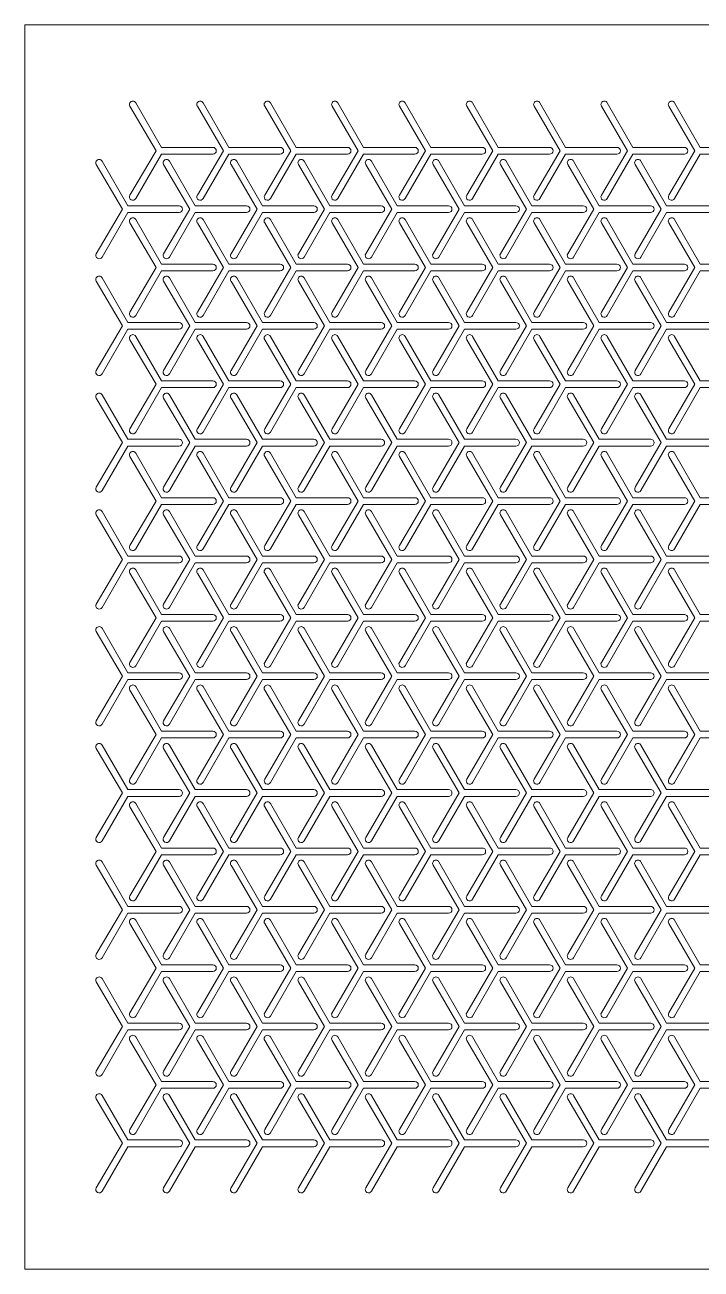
# Model space of a CAD drawing. Header units: metres. Extents: x 0 to 205, y 0 to 185.
# Drawn here: x 0 to 100.4, y 0 to 184.5 of the extents above; entities that cross this region are included whole.
import ezdxf

# ---------------------------------------------------------------- set-up
doc = ezdxf.new("R2010")
doc.units = ezdxf.units.M
doc.layers.add('TOP', color=1, linetype='Continuous', lineweight=0)

msp = doc.modelspace()

# ---------------------------------------------------------------- linework, layer by layer
at = {"layer": 'TOP'}
for p, q in [((0, 0), (0, 184.54)), ((0, 184.54), (205, 184.54)), ((15.61, 172.5), (19.5, 165.88)), ((20.29, 166.38), (16.47, 173)), ((25.61, 172.5), (29.5, 165.88)), ((30.29, 166.38), (26.47, 173)), ((35.61, 172.5), (39.5, 165.88)), ((40.29, 166.38), (36.47, 173)), ((45.61, 172.5), (49.5, 165.88)), ((50.29, 166.38), (46.47, 173)), ((55.61, 172.5), (59.5, 165.88)), ((60.29, 166.38), (56.47, 173)), ((65.61, 172.5), (69.5, 165.88)), ((70.29, 166.38), (66.47, 173)), ((75.61, 172.5), (79.5, 165.88)), ((80.29, 166.38), (76.47, 173)), ((85.61, 172.5), (89.5, 165.88)), ((90.29, 166.38), (86.47, 173)), ((95.61, 172.5), (99.5, 165.88)), ((100.29, 166.38), (96.47, 173)), ((27.92, 166.38), (20.29, 166.38)), ((37.92, 166.38), (30.29, 166.38)), ((47.92, 166.38), (40.29, 166.38)), ((57.92, 166.38), (50.29, 166.38)), ((67.92, 166.38), (60.29, 166.38)), ((77.92, 166.38), (70.29, 166.38)), ((87.92, 166.38), (80.29, 166.38)), ((97.92, 166.38), (90.29, 166.38)), ((107.92, 166.38), (100.29, 166.38)), ((15.29, 157.72), (11.47, 164.34)), ((19.5, 165.88), (15.61, 159.27)), ((16.47, 158.77), (20.29, 165.38)), ((20.29, 165.38), (27.92, 165.38)), ((25.29, 157.72), (21.47, 164.34)), ((29.5, 165.88), (25.61, 159.27)), ((26.47, 158.77), (30.29, 165.38)), ((30.29, 165.38), (37.92, 165.38)), ((35.29, 157.72), (31.47, 164.34)), ((39.5, 165.88), (35.61, 159.27)), ((36.47, 158.77), (40.29, 165.38)), ((40.29, 165.38), (47.92, 165.38)), ((45.29, 157.72), (41.47, 164.34)), ((49.5, 165.88), (45.61, 159.27)), ((46.47, 158.77), (50.29, 165.38)), ((50.29, 165.38), (57.92, 165.38)), ((55.29, 157.72), (51.47, 164.34)), ((59.5, 165.88), (55.61, 159.27)), ((56.47, 158.77), (60.29, 165.38)), ((60.29, 165.38), (67.92, 165.38)), ((65.29, 157.72), (61.47, 164.34)), ((69.5, 165.88), (65.61, 159.27)), ((66.47, 158.77), (70.29, 165.38)), ((70.29, 165.38), (77.92, 165.38)), ((75.29, 157.72), (71.47, 164.34)), ((79.5, 165.88), (75.61, 159.27)), ((76.47, 158.77), (80.29, 165.38)), ((80.29, 165.38), (87.92, 165.38)), ((85.29, 157.72), (81.47, 164.34)), ((89.5, 165.88), (85.61, 159.27)), ((86.47, 158.77), (90.29, 165.38)), ((90.29, 165.38), (97.92, 165.38)), ((95.29, 157.72), (91.47, 164.34)), ((99.5, 165.88), (95.61, 159.27)), ((96.47, 158.77), (100.29, 165.38)), ((100.29, 165.38), (107.92, 165.38)), ((10.61, 163.84), (14.5, 157.22)), ((20.61, 163.84), (24.5, 157.22)), ((30.61, 163.84), (34.5, 157.22)), ((40.61, 163.84), (44.5, 157.22)), ((50.61, 163.84), (54.5, 157.22)), ((60.61, 163.84), (64.5, 157.22)), ((70.61, 163.84), (74.5, 157.22)), ((80.61, 163.84), (84.5, 157.22)), ((90.61, 163.84), (94.5, 157.22)), ((14.5, 157.22), (10.61, 150.61)), ((22.92, 157.72), (15.29, 157.72)), ((24.5, 157.22), (20.61, 150.61)), ((32.92, 157.72), (25.29, 157.72)), ((34.5, 157.22), (30.61, 150.61)), ((42.92, 157.72), (35.29, 157.72)), ((44.5, 157.22), (40.61, 150.61)), ((52.92, 157.72), (45.29, 157.72)), ((54.5, 157.22), (50.61, 150.61)), ((62.92, 157.72), (55.29, 157.72)), ((64.5, 157.22), (60.61, 150.61)), ((72.92, 157.72), (65.29, 157.72)), ((74.5, 157.22), (70.61, 150.61)), ((82.92, 157.72), (75.29, 157.72)), ((84.5, 157.22), (80.61, 150.61)), ((92.92, 157.72), (85.29, 157.72)), ((94.5, 157.22), (90.61, 150.61)), ((102.92, 157.72), (95.29, 157.72)), ((11.47, 150.11), (15.29, 156.72)), ((15.29, 156.72), (22.92, 156.72)), ((15.61, 155.18), (19.5, 148.56)), ((20.29, 149.06), (16.47, 155.68)), ((21.47, 150.11), (25.29, 156.72)), ((25.29, 156.72), (32.92, 156.72)), ((25.61, 155.18), (29.5, 148.56)), ((30.29, 149.06), (26.47, 155.68)), ((31.47, 150.11), (35.29, 156.72)), ((35.29, 156.72), (42.92, 156.72)), ((35.61, 155.18), (39.5, 148.56)), ((40.29, 149.06), (36.47, 155.68)), ((41.47, 150.11), (45.29, 156.72)), ((45.29, 156.72), (52.92, 156.72)), ((45.61, 155.18), (49.5, 148.56)), ((50.29, 149.06), (46.47, 155.68)), ((51.47, 150.11), (55.29, 156.72)), ((55.29, 156.72), (62.92, 156.72)), ((55.61, 155.18), (59.5, 148.56)), ((60.29, 149.06), (56.47, 155.68)), ((61.47, 150.11), (65.29, 156.72)), ((65.29, 156.72), (72.92, 156.72)), ((65.61, 155.18), (69.5, 148.56)), ((70.29, 149.06), (66.47, 155.68)), ((71.47, 150.11), (75.29, 156.72)), ((75.29, 156.72), (82.92, 156.72)), ((75.61, 155.18), (79.5, 148.56)), ((80.29, 149.06), (76.47, 155.68)), ((81.47, 150.11), (85.29, 156.72)), ((85.29, 156.72), (92.92, 156.72)), ((85.61, 155.18), (89.5, 148.56)), ((90.29, 149.06), (86.47, 155.68)), ((91.47, 150.11), (95.29, 156.72)), ((95.29, 156.72), (102.92, 156.72)), ((95.61, 155.18), (99.5, 148.56)), ((100.29, 149.06), (96.47, 155.68)), ((19.5, 148.56), (15.61, 141.95)), ((16.47, 141.45), (20.29, 148.06)), ((27.92, 149.06), (20.29, 149.06)), ((20.29, 148.06), (27.92, 148.06)), ((29.5, 148.56), (25.61, 141.95)), ((26.47, 141.45), (30.29, 148.06)), ((37.92, 149.06), (30.29, 149.06)), ((30.29, 148.06), (37.92, 148.06)), ((39.5, 148.56), (35.61, 141.95)), ((36.47, 141.45), (40.29, 148.06)), ((47.92, 149.06), (40.29, 149.06)), ((40.29, 148.06), (47.92, 148.06)), ((49.5, 148.56), (45.61, 141.95)), ((46.47, 141.45), (50.29, 148.06)), ((57.92, 149.06), (50.29, 149.06)), ((50.29, 148.06), (57.92, 148.06)), ((59.5, 148.56), (55.61, 141.95)), ((56.47, 141.45), (60.29, 148.06)), ((67.92, 149.06), (60.29, 149.06)), ((60.29, 148.06), (67.92, 148.06)), ((69.5, 148.56), (65.61, 141.95)), ((66.47, 141.45), (70.29, 148.06)), ((77.92, 149.06), (70.29, 149.06)), ((70.29, 148.06), (77.92, 148.06)), ((79.5, 148.56), (75.61, 141.95)), ((76.47, 141.45), (80.29, 148.06)), ((87.92, 149.06), (80.29, 149.06)), ((80.29, 148.06), (87.92, 148.06)), ((89.5, 148.56), (85.61, 141.95)), ((86.47, 141.45), (90.29, 148.06)), ((97.92, 149.06), (90.29, 149.06)), ((90.29, 148.06), (97.92, 148.06)), ((99.5, 148.56), (95.61, 141.95)), ((96.47, 141.45), (100.29, 148.06)), ((107.92, 149.06), (100.29, 149.06)), ((100.29, 148.06), (107.92, 148.06)), ((10.61, 146.52), (14.5, 139.9)), ((15.29, 140.4), (11.47, 147.02)), ((20.61, 146.52), (24.5, 139.9)), ((25.29, 140.4), (21.47, 147.02)), ((30.61, 146.52), (34.5, 139.9)), ((35.29, 140.4), (31.47, 147.02)), ((40.61, 146.52), (44.5, 139.9)), ((45.29, 140.4), (41.47, 147.02)), ((50.61, 146.52), (54.5, 139.9)), ((55.29, 140.4), (51.47, 147.02)), ((60.61, 146.52), (64.5, 139.9)), ((65.29, 140.4), (61.47, 147.02)), ((70.61, 146.52), (74.5, 139.9)), ((75.29, 140.4), (71.47, 147.02)), ((80.61, 146.52), (84.5, 139.9)), ((85.29, 140.4), (81.47, 147.02)), ((90.61, 146.52), (94.5, 139.9)), ((95.29, 140.4), (91.47, 147.02)), ((22.92, 140.4), (15.29, 140.4)), ((32.92, 140.4), (25.29, 140.4)), ((42.92, 140.4), (35.29, 140.4)), ((52.92, 140.4), (45.29, 140.4)), ((62.92, 140.4), (55.29, 140.4)), ((72.92, 140.4), (65.29, 140.4)), ((82.92, 140.4), (75.29, 140.4)), ((92.92, 140.4), (85.29, 140.4)), ((102.92, 140.4), (95.29, 140.4)), ((14.5, 139.9), (10.61, 133.29)), ((11.47, 132.79), (15.29, 139.4)), ((15.29, 139.4), (22.92, 139.4)), ((24.5, 139.9), (20.61, 133.29)), ((21.47, 132.79), (25.29, 139.4)), ((25.29, 139.4), (32.92, 139.4)), ((34.5, 139.9), (30.61, 133.29)), ((31.47, 132.79), (35.29, 139.4)), ((35.29, 139.4), (42.92, 139.4)), ((44.5, 139.9), (40.61, 133.29)), ((41.47, 132.79), (45.29, 139.4)), ((45.29, 139.4), (52.92, 139.4)), ((54.5, 139.9), (50.61, 133.29)), ((51.47, 132.79), (55.29, 139.4)), ((55.29, 139.4), (62.92, 139.4)), ((64.5, 139.9), (60.61, 133.29)), ((61.47, 132.79), (65.29, 139.4)), ((65.29, 139.4), (72.92, 139.4)), ((74.5, 139.9), (70.61, 133.29)), ((71.47, 132.79), (75.29, 139.4)), ((75.29, 139.4), (82.92, 139.4)), ((84.5, 139.9), (80.61, 133.29)), ((81.47, 132.79), (85.29, 139.4)), ((85.29, 139.4), (92.92, 139.4)), ((94.5, 139.9), (90.61, 133.29)), ((91.47, 132.79), (95.29, 139.4)), ((95.29, 139.4), (102.92, 139.4)), ((15.61, 137.85), (19.5, 131.24)), ((20.29, 131.74), (16.47, 138.35)), ((25.61, 137.85), (29.5, 131.24)), ((30.29, 131.74), (26.47, 138.35)), ((35.61, 137.85), (39.5, 131.24)), ((40.29, 131.74), (36.47, 138.35)), ((45.61, 137.85), (49.5, 131.24)), ((50.29, 131.74), (46.47, 138.35)), ((55.61, 137.85), (59.5, 131.24)), ((60.29, 131.74), (56.47, 138.35)), ((65.61, 137.85), (69.5, 131.24)), ((70.29, 131.74), (66.47, 138.35)), ((75.61, 137.85), (79.5, 131.24)), ((80.29, 131.74), (76.47, 138.35)), ((85.61, 137.85), (89.5, 131.24)), ((90.29, 131.74), (86.47, 138.35)), ((95.61, 137.85), (99.5, 131.24)), ((100.29, 131.74), (96.47, 138.35)), ((19.5, 131.24), (15.61, 124.63)), ((27.92, 131.74), (20.29, 131.74)), ((29.5, 131.24), (25.61, 124.63)), ((37.92, 131.74), (30.29, 131.74)), ((39.5, 131.24), (35.61, 124.63)), ((47.92, 131.74), (40.29, 131.74)), ((49.5, 131.24), (45.61, 124.63)), ((57.92, 131.74), (50.29, 131.74)), ((59.5, 131.24), (55.61, 124.63)), ((67.92, 131.74), (60.29, 131.74)), ((69.5, 131.24), (65.61, 124.63)), ((77.92, 131.74), (70.29, 131.74)), ((79.5, 131.24), (75.61, 124.63)), ((87.92, 131.74), (80.29, 131.74)), ((89.5, 131.24), (85.61, 124.63)), ((97.92, 131.74), (90.29, 131.74)), ((99.5, 131.24), (95.61, 124.63)), ((107.92, 131.74), (100.29, 131.74)), ((10.61, 129.19), (14.5, 122.58)), ((15.29, 123.08), (11.47, 129.69)), ((16.47, 124.13), (20.29, 130.74)), ((20.29, 130.74), (27.92, 130.74)), ((20.61, 129.19), (24.5, 122.58)), ((25.29, 123.08), (21.47, 129.69)), ((26.47, 124.13), (30.29, 130.74)), ((30.29, 130.74), (37.92, 130.74)), ((30.61, 129.19), (34.5, 122.58)), ((35.29, 123.08), (31.47, 129.69)), ((36.47, 124.13), (40.29, 130.74)), ((40.29, 130.74), (47.92, 130.74)), ((40.61, 129.19), (44.5, 122.58)), ((45.29, 123.08), (41.47, 129.69)), ((46.47, 124.13), (50.29, 130.74)), ((50.29, 130.74), (57.92, 130.74)), ((50.61, 129.19), (54.5, 122.58)), ((55.29, 123.08), (51.47, 129.69)), ((56.47, 124.13), (60.29, 130.74)), ((60.29, 130.74), (67.92, 130.74)), ((60.61, 129.19), (64.5, 122.58)), ((65.29, 123.08), (61.47, 129.69)), ((66.47, 124.13), (70.29, 130.74)), ((70.29, 130.74), (77.92, 130.74)), ((70.61, 129.19), (74.5, 122.58)), ((75.29, 123.08), (71.47, 129.69)), ((76.47, 124.13), (80.29, 130.74)), ((80.29, 130.74), (87.92, 130.74)), ((80.61, 129.19), (84.5, 122.58)), ((85.29, 123.08), (81.47, 129.69)), ((86.47, 124.13), (90.29, 130.74)), ((90.29, 130.74), (97.92, 130.74)), ((90.61, 129.19), (94.5, 122.58)), ((95.29, 123.08), (91.47, 129.69)), ((96.47, 124.13), (100.29, 130.74)), ((100.29, 130.74), (107.92, 130.74)), ((14.5, 122.58), (10.61, 115.97)), ((11.47, 115.47), (15.29, 122.08)), ((22.92, 123.08), (15.29, 123.08)), ((15.29, 122.08), (22.92, 122.08)), ((24.5, 122.58), (20.61, 115.97)), ((21.47, 115.47), (25.29, 122.08)), ((32.92, 123.08), (25.29, 123.08)), ((25.29, 122.08), (32.92, 122.08)), ((34.5, 122.58), (30.61, 115.97)), ((31.47, 115.47), (35.29, 122.08)), ((42.92, 123.08), (35.29, 123.08)), ((35.29, 122.08), (42.92, 122.08)), ((44.5, 122.58), (40.61, 115.97)), ((41.47, 115.47), (45.29, 122.08)), ((52.92, 123.08), (45.29, 123.08)), ((45.29, 122.08), (52.92, 122.08)), ((54.5, 122.58), (50.61, 115.97)), ((51.47, 115.47), (55.29, 122.08)), ((62.92, 123.08), (55.29, 123.08)), ((55.29, 122.08), (62.92, 122.08)), ((64.5, 122.58), (60.61, 115.97)), ((61.47, 115.47), (65.29, 122.08)), ((72.92, 123.08), (65.29, 123.08)), ((65.29, 122.08), (72.92, 122.08)), ((74.5, 122.58), (70.61, 115.97)), ((71.47, 115.47), (75.29, 122.08)), ((82.92, 123.08), (75.29, 123.08)), ((75.29, 122.08), (82.92, 122.08)), ((84.5, 122.58), (80.61, 115.97)), ((81.47, 115.47), (85.29, 122.08)), ((92.92, 123.08), (85.29, 123.08)), ((85.29, 122.08), (92.92, 122.08)), ((94.5, 122.58), (90.61, 115.97)), ((91.47, 115.47), (95.29, 122.08)), ((102.92, 123.08), (95.29, 123.08)), ((95.29, 122.08), (102.92, 122.08)), ((15.61, 120.53), (19.5, 113.92)), ((20.29, 114.42), (16.47, 121.03)), ((25.61, 120.53), (29.5, 113.92)), ((30.29, 114.42), (26.47, 121.03)), ((35.61, 120.53), (39.5, 113.92)), ((40.29, 114.42), (36.47, 121.03)), ((45.61, 120.53), (49.5, 113.92)), ((50.29, 114.42), (46.47, 121.03)), ((55.61, 120.53), (59.5, 113.92)), ((60.29, 114.42), (56.47, 121.03)), ((65.61, 120.53), (69.5, 113.92)), ((70.29, 114.42), (66.47, 121.03)), ((75.61, 120.53), (79.5, 113.92)), ((80.29, 114.42), (76.47, 121.03)), ((85.61, 120.53), (89.5, 113.92)), ((90.29, 114.42), (86.47, 121.03)), ((95.61, 120.53), (99.5, 113.92)), ((100.29, 114.42), (96.47, 121.03)), ((27.92, 114.42), (20.29, 114.42)), ((37.92, 114.42), (30.29, 114.42)), ((47.92, 114.42), (40.29, 114.42)), ((57.92, 114.42), (50.29, 114.42)), ((67.92, 114.42), (60.29, 114.42)), ((77.92, 114.42), (70.29, 114.42)), ((87.92, 114.42), (80.29, 114.42)), ((97.92, 114.42), (90.29, 114.42)), ((107.92, 114.42), (100.29, 114.42)), ((19.5, 113.92), (15.61, 107.31)), ((16.47, 106.81), (20.29, 113.42)), ((20.29, 113.42), (27.92, 113.42)), ((29.5, 113.92), (25.61, 107.31)), ((26.47, 106.81), (30.29, 113.42)), ((30.29, 113.42), (37.92, 113.42)), ((39.5, 113.92), (35.61, 107.31)), ((36.47, 106.81), (40.29, 113.42)), ((40.29, 113.42), (47.92, 113.42)), ((49.5, 113.92), (45.61, 107.31)), ((46.47, 106.81), (50.29, 113.42)), ((50.29, 113.42), (57.92, 113.42)), ((59.5, 113.92), (55.61, 107.31)), ((56.47, 106.81), (60.29, 113.42)), ((60.29, 113.42), (67.92, 113.42)), ((69.5, 113.92), (65.61, 107.31)), ((66.47, 106.81), (70.29, 113.42)), ((70.29, 113.42), (77.92, 113.42)), ((79.5, 113.92), (75.61, 107.31)), ((76.47, 106.81), (80.29, 113.42)), ((80.29, 113.42), (87.92, 113.42)), ((89.5, 113.92), (85.61, 107.31)), ((86.47, 106.81), (90.29, 113.42)), ((90.29, 113.42), (97.92, 113.42)), ((99.5, 113.92), (95.61, 107.31)), ((96.47, 106.81), (100.29, 113.42)), ((100.29, 113.42), (107.92, 113.42)), ((10.61, 111.87), (14.5, 105.26)), ((15.29, 105.76), (11.47, 112.37)), ((20.61, 111.87), (24.5, 105.26)), ((25.29, 105.76), (21.47, 112.37)), ((30.61, 111.87), (34.5, 105.26)), ((35.29, 105.76), (31.47, 112.37)), ((40.61, 111.87), (44.5, 105.26)), ((45.29, 105.76), (41.47, 112.37)), ((50.61, 111.87), (54.5, 105.26)), ((55.29, 105.76), (51.47, 112.37)), ((60.61, 111.87), (64.5, 105.26)), ((65.29, 105.76), (61.47, 112.37)), ((70.61, 111.87), (74.5, 105.26)), ((75.29, 105.76), (71.47, 112.37)), ((80.61, 111.87), (84.5, 105.26)), ((85.29, 105.76), (81.47, 112.37)), ((90.61, 111.87), (94.5, 105.26)), ((95.29, 105.76), (91.47, 112.37)), ((14.5, 105.26), (10.61, 98.65)), ((22.92, 105.76), (15.29, 105.76)), ((24.5, 105.26), (20.61, 98.65)), ((32.92, 105.76), (25.29, 105.76)), ((34.5, 105.26), (30.61, 98.65)), ((42.92, 105.76), (35.29, 105.76)), ((44.5, 105.26), (40.61, 98.65)), ((52.92, 105.76), (45.29, 105.76)), ((54.5, 105.26), (50.61, 98.65)), ((62.92, 105.76), (55.29, 105.76)), ((64.5, 105.26), (60.61, 98.65)), ((72.92, 105.76), (65.29, 105.76)), ((74.5, 105.26), (70.61, 98.65)), ((82.92, 105.76), (75.29, 105.76)), ((84.5, 105.26), (80.61, 98.65)), ((92.92, 105.76), (85.29, 105.76)), ((94.5, 105.26), (90.61, 98.65)), ((102.92, 105.76), (95.29, 105.76)), ((11.47, 98.15), (15.29, 104.76)), ((15.29, 104.76), (22.92, 104.76)), ((20.29, 97.1), (16.47, 103.71)), ((21.47, 98.15), (25.29, 104.76)), ((25.29, 104.76), (32.92, 104.76)), ((30.29, 97.1), (26.47, 103.71)), ((31.47, 98.15), (35.29, 104.76)), ((35.29, 104.76), (42.92, 104.76)), ((40.29, 97.1), (36.47, 103.71)), ((41.47, 98.15), (45.29, 104.76)), ((45.29, 104.76), (52.92, 104.76)), ((50.29, 97.1), (46.47, 103.71)), ((51.47, 98.15), (55.29, 104.76)), ((55.29, 104.76), (62.92, 104.76)), ((60.29, 97.1), (56.47, 103.71)), ((61.47, 98.15), (65.29, 104.76)), ((65.29, 104.76), (72.92, 104.76)), ((70.29, 97.1), (66.47, 103.71)), ((71.47, 98.15), (75.29, 104.76)), ((75.29, 104.76), (82.92, 104.76)), ((80.29, 97.1), (76.47, 103.71)), ((81.47, 98.15), (85.29, 104.76)), ((85.29, 104.76), (92.92, 104.76)), ((90.29, 97.1), (86.47, 103.71)), ((91.47, 98.15), (95.29, 104.76)), ((95.29, 104.76), (102.92, 104.76)), ((100.29, 97.1), (96.47, 103.71)), ((15.61, 103.21), (19.5, 96.6)), ((25.61, 103.21), (29.5, 96.6)), ((35.61, 103.21), (39.5, 96.6)), ((45.61, 103.21), (49.5, 96.6)), ((55.61, 103.21), (59.5, 96.6)), ((65.61, 103.21), (69.5, 96.6)), ((75.61, 103.21), (79.5, 96.6)), ((85.61, 103.21), (89.5, 96.6)), ((95.61, 103.21), (99.5, 96.6)), ((19.5, 96.6), (15.61, 89.99)), ((16.47, 89.49), (20.29, 96.1)), ((27.92, 97.1), (20.29, 97.1)), ((20.29, 96.1), (27.92, 96.1)), ((29.5, 96.6), (25.61, 89.99)), ((26.47, 89.49), (30.29, 96.1)), ((37.92, 97.1), (30.29, 97.1)), ((30.29, 96.1), (37.92, 96.1)), ((39.5, 96.6), (35.61, 89.99)), ((36.47, 89.49), (40.29, 96.1)), ((47.92, 97.1), (40.29, 97.1)), ((40.29, 96.1), (47.92, 96.1)), ((49.5, 96.6), (45.61, 89.99)), ((46.47, 89.49), (50.29, 96.1)), ((57.92, 97.1), (50.29, 97.1)), ((50.29, 96.1), (57.92, 96.1)), ((59.5, 96.6), (55.61, 89.99)), ((56.47, 89.49), (60.29, 96.1)), ((67.92, 97.1), (60.29, 97.1)), ((60.29, 96.1), (67.92, 96.1)), ((69.5, 96.6), (65.61, 89.99)), ((66.47, 89.49), (70.29, 96.1)), ((77.92, 97.1), (70.29, 97.1)), ((70.29, 96.1), (77.92, 96.1)), ((79.5, 96.6), (75.61, 89.99)), ((76.47, 89.49), (80.29, 96.1)), ((87.92, 97.1), (80.29, 97.1)), ((80.29, 96.1), (87.92, 96.1)), ((89.5, 96.6), (85.61, 89.99)), ((86.47, 89.49), (90.29, 96.1)), ((97.92, 97.1), (90.29, 97.1)), ((90.29, 96.1), (97.92, 96.1)), ((99.5, 96.6), (95.61, 89.99)), ((96.47, 89.49), (100.29, 96.1)), ((107.92, 97.1), (100.29, 97.1)), ((100.29, 96.1), (107.92, 96.1)), ((10.61, 94.55), (14.5, 87.94)), ((15.29, 88.44), (11.47, 95.05)), ((20.61, 94.55), (24.5, 87.94)), ((25.29, 88.44), (21.47, 95.05)), ((30.61, 94.55), (34.5, 87.94)), ((35.29, 88.44), (31.47, 95.05)), ((40.61, 94.55), (44.5, 87.94)), ((45.29, 88.44), (41.47, 95.05)), ((50.61, 94.55), (54.5, 87.94)), ((55.29, 88.44), (51.47, 95.05)), ((60.61, 94.55), (64.5, 87.94)), ((65.29, 88.44), (61.47, 95.05)), ((70.61, 94.55), (74.5, 87.94)), ((75.29, 88.44), (71.47, 95.05)), ((80.61, 94.55), (84.5, 87.94)), ((85.29, 88.44), (81.47, 95.05)), ((90.61, 94.55), (94.5, 87.94)), ((95.29, 88.44), (91.47, 95.05)), ((14.5, 87.94), (10.61, 81.33)), ((11.47, 80.83), (15.29, 87.44)), ((22.92, 88.44), (15.29, 88.44)), ((15.29, 87.44), (22.92, 87.44)), ((24.5, 87.94), (20.61, 81.33)), ((21.47, 80.83), (25.29, 87.44)), ((32.92, 88.44), (25.29, 88.44)), ((25.29, 87.44), (32.92, 87.44)), ((34.5, 87.94), (30.61, 81.33)), ((31.47, 80.83), (35.29, 87.44)), ((42.92, 88.44), (35.29, 88.44)), ((35.29, 87.44), (42.92, 87.44)), ((44.5, 87.94), (40.61, 81.33)), ((41.47, 80.83), (45.29, 87.44)), ((52.92, 88.44), (45.29, 88.44)), ((45.29, 87.44), (52.92, 87.44)), ((54.5, 87.94), (50.61, 81.33)), ((51.47, 80.83), (55.29, 87.44)), ((62.92, 88.44), (55.29, 88.44)), ((55.29, 87.44), (62.92, 87.44)), ((64.5, 87.94), (60.61, 81.33)), ((61.47, 80.83), (65.29, 87.44)), ((72.92, 88.44), (65.29, 88.44)), ((65.29, 87.44), (72.92, 87.44)), ((74.5, 87.94), (70.61, 81.33)), ((71.47, 80.83), (75.29, 87.44)), ((82.92, 88.44), (75.29, 88.44)), ((75.29, 87.44), (82.92, 87.44)), ((84.5, 87.94), (80.61, 81.33)), ((81.47, 80.83), (85.29, 87.44)), ((92.92, 88.44), (85.29, 88.44)), ((85.29, 87.44), (92.92, 87.44)), ((94.5, 87.94), (90.61, 81.33)), ((91.47, 80.83), (95.29, 87.44)), ((102.92, 88.44), (95.29, 88.44)), ((95.29, 87.44), (102.92, 87.44)), ((15.61, 85.89), (19.5, 79.28)), ((20.29, 79.78), (16.47, 86.39)), ((25.61, 85.89), (29.5, 79.28)), ((30.29, 79.78), (26.47, 86.39)), ((35.61, 85.89), (39.5, 79.28)), ((40.29, 79.78), (36.47, 86.39)), ((45.61, 85.89), (49.5, 79.28)), ((50.29, 79.78), (46.47, 86.39)), ((55.61, 85.89), (59.5, 79.28)), ((60.29, 79.78), (56.47, 86.39)), ((65.61, 85.89), (69.5, 79.28)), ((70.29, 79.78), (66.47, 86.39)), ((75.61, 85.89), (79.5, 79.28)), ((80.29, 79.78), (76.47, 86.39)), ((85.61, 85.89), (89.5, 79.28)), ((90.29, 79.78), (86.47, 86.39)), ((95.61, 85.89), (99.5, 79.28)), ((100.29, 79.78), (96.47, 86.39)), ((27.92, 79.78), (20.29, 79.78)), ((37.92, 79.78), (30.29, 79.78)), ((47.92, 79.78), (40.29, 79.78)), ((57.92, 79.78), (50.29, 79.78)), ((67.92, 79.78), (60.29, 79.78)), ((77.92, 79.78), (70.29, 79.78)), ((87.92, 79.78), (80.29, 79.78)), ((97.92, 79.78), (90.29, 79.78)), ((107.92, 79.78), (100.29, 79.78)), ((15.29, 71.12), (11.47, 77.73)), ((19.5, 79.28), (15.61, 72.67)), ((16.47, 72.17), (20.29, 78.78)), ((20.29, 78.78), (27.92, 78.78)), ((25.29, 71.12), (21.47, 77.73)), ((29.5, 79.28), (25.61, 72.67)), ((26.47, 72.17), (30.29, 78.78)), ((30.29, 78.78), (37.92, 78.78)), ((35.29, 71.12), (31.47, 77.73)), ((39.5, 79.28), (35.61, 72.67)), ((36.47, 72.17), (40.29, 78.78)), ((40.29, 78.78), (47.92, 78.78)), ((45.29, 71.12), (41.47, 77.73)), ((49.5, 79.28), (45.61, 72.67)), ((46.47, 72.17), (50.29, 78.78)), ((50.29, 78.78), (57.92, 78.78)), ((55.29, 71.12), (51.47, 77.73)), ((59.5, 79.28), (55.61, 72.67)), ((56.47, 72.17), (60.29, 78.78)), ((60.29, 78.78), (67.92, 78.78)), ((65.29, 71.12), (61.47, 77.73)), ((69.5, 79.28), (65.61, 72.67)), ((66.47, 72.17), (70.29, 78.78)), ((70.29, 78.78), (77.92, 78.78)), ((75.29, 71.12), (71.47, 77.73)), ((79.5, 79.28), (75.61, 72.67)), ((76.47, 72.17), (80.29, 78.78)), ((80.29, 78.78), (87.92, 78.78)), ((85.29, 71.12), (81.47, 77.73)), ((89.5, 79.28), (85.61, 72.67)), ((86.47, 72.17), (90.29, 78.78)), ((90.29, 78.78), (97.92, 78.78)), ((95.29, 71.12), (91.47, 77.73)), ((99.5, 79.28), (95.61, 72.67)), ((96.47, 72.17), (100.29, 78.78)), ((100.29, 78.78), (107.92, 78.78)), ((10.61, 77.23), (14.5, 70.62)), ((20.61, 77.23), (24.5, 70.62)), ((30.61, 77.23), (34.5, 70.62)), ((40.61, 77.23), (44.5, 70.62)), ((50.61, 77.23), (54.5, 70.62)), ((60.61, 77.23), (64.5, 70.62)), ((70.61, 77.23), (74.5, 70.62)), ((80.61, 77.23), (84.5, 70.62)), ((90.61, 77.23), (94.5, 70.62)), ((14.5, 70.62), (10.61, 64.01)), ((22.92, 71.12), (15.29, 71.12)), ((24.5, 70.62), (20.61, 64.01)), ((32.92, 71.12), (25.29, 71.12)), ((34.5, 70.62), (30.61, 64.01)), ((42.92, 71.12), (35.29, 71.12)), ((44.5, 70.62), (40.61, 64.01)), ((52.92, 71.12), (45.29, 71.12)), ((54.5, 70.62), (50.61, 64.01)), ((62.92, 71.12), (55.29, 71.12)), ((64.5, 70.62), (60.61, 64.01)), ((72.92, 71.12), (65.29, 71.12)), ((74.5, 70.62), (70.61, 64.01)), ((82.92, 71.12), (75.29, 71.12)), ((84.5, 70.62), (80.61, 64.01)), ((92.92, 71.12), (85.29, 71.12)), ((94.5, 70.62), (90.61, 64.01)), ((102.92, 71.12), (95.29, 71.12)), ((11.47, 63.51), (15.29, 70.12)), ((15.29, 70.12), (22.92, 70.12)), ((15.61, 68.57), (19.5, 61.96)), ((20.29, 62.46), (16.47, 69.07)), ((21.47, 63.51), (25.29, 70.12)), ((25.29, 70.12), (32.92, 70.12)), ((25.61, 68.57), (29.5, 61.96)), ((30.29, 62.46), (26.47, 69.07)), ((31.47, 63.51), (35.29, 70.12)), ((35.29, 70.12), (42.92, 70.12)), ((35.61, 68.57), (39.5, 61.96)), ((40.29, 62.46), (36.47, 69.07)), ((41.47, 63.51), (45.29, 70.12)), ((45.29, 70.12), (52.92, 70.12)), ((45.61, 68.57), (49.5, 61.96)), ((50.29, 62.46), (46.47, 69.07)), ((51.47, 63.51), (55.29, 70.12)), ((55.29, 70.12), (62.92, 70.12)), ((55.61, 68.57), (59.5, 61.96)), ((60.29, 62.46), (56.47, 69.07)), ((61.47, 63.51), (65.29, 70.12)), ((65.29, 70.12), (72.92, 70.12)), ((65.61, 68.57), (69.5, 61.96)), ((70.29, 62.46), (66.47, 69.07)), ((71.47, 63.51), (75.29, 70.12)), ((75.29, 70.12), (82.92, 70.12)), ((75.61, 68.57), (79.5, 61.96)), ((80.29, 62.46), (76.47, 69.07)), ((81.47, 63.51), (85.29, 70.12)), ((85.29, 70.12), (92.92, 70.12)), ((85.61, 68.57), (89.5, 61.96)), ((90.29, 62.46), (86.47, 69.07)), ((91.47, 63.51), (95.29, 70.12)), ((95.29, 70.12), (102.92, 70.12)), ((95.61, 68.57), (99.5, 61.96)), ((100.29, 62.46), (96.47, 69.07)), ((19.5, 61.96), (15.61, 55.35)), ((16.47, 54.85), (20.29, 61.46)), ((27.92, 62.46), (20.29, 62.46)), ((20.29, 61.46), (27.92, 61.46)), ((29.5, 61.96), (25.61, 55.35)), ((26.47, 54.85), (30.29, 61.46)), ((37.92, 62.46), (30.29, 62.46)), ((30.29, 61.46), (37.92, 61.46)), ((39.5, 61.96), (35.61, 55.35)), ((36.47, 54.85), (40.29, 61.46)), ((47.92, 62.46), (40.29, 62.46)), ((40.29, 61.46), (47.92, 61.46)), ((49.5, 61.96), (45.61, 55.35)), ((46.47, 54.85), (50.29, 61.46)), ((57.92, 62.46), (50.29, 62.46)), ((50.29, 61.46), (57.92, 61.46)), ((59.5, 61.96), (55.61, 55.35)), ((56.47, 54.85), (60.29, 61.46)), ((67.92, 62.46), (60.29, 62.46)), ((60.29, 61.46), (67.92, 61.46)), ((69.5, 61.96), (65.61, 55.35)), ((66.47, 54.85), (70.29, 61.46)), ((77.92, 62.46), (70.29, 62.46)), ((70.29, 61.46), (77.92, 61.46)), ((79.5, 61.96), (75.61, 55.35)), ((76.47, 54.85), (80.29, 61.46)), ((87.92, 62.46), (80.29, 62.46)), ((80.29, 61.46), (87.92, 61.46)), ((89.5, 61.96), (85.61, 55.35)), ((86.47, 54.85), (90.29, 61.46)), ((97.92, 62.46), (90.29, 62.46)), ((90.29, 61.46), (97.92, 61.46)), ((99.5, 61.96), (95.61, 55.35)), ((96.47, 54.85), (100.29, 61.46)), ((107.92, 62.46), (100.29, 62.46)), ((100.29, 61.46), (107.92, 61.46)), ((10.61, 59.91), (14.5, 53.3)), ((15.29, 53.8), (11.47, 60.41)), ((20.61, 59.91), (24.5, 53.3)), ((25.29, 53.8), (21.47, 60.41)), ((30.61, 59.91), (34.5, 53.3)), ((35.29, 53.8), (31.47, 60.41)), ((40.61, 59.91), (44.5, 53.3)), ((45.29, 53.8), (41.47, 60.41)), ((50.61, 59.91), (54.5, 53.3)), ((55.29, 53.8), (51.47, 60.41)), ((60.61, 59.91), (64.5, 53.3)), ((65.29, 53.8), (61.47, 60.41)), ((70.61, 59.91), (74.5, 53.3)), ((75.29, 53.8), (71.47, 60.41)), ((80.61, 59.91), (84.5, 53.3)), ((85.29, 53.8), (81.47, 60.41)), ((90.61, 59.91), (94.5, 53.3)), ((95.29, 53.8), (91.47, 60.41)), ((22.92, 53.8), (15.29, 53.8)), ((32.92, 53.8), (25.29, 53.8)), ((42.92, 53.8), (35.29, 53.8)), ((52.92, 53.8), (45.29, 53.8)), ((62.92, 53.8), (55.29, 53.8)), ((72.92, 53.8), (65.29, 53.8)), ((82.92, 53.8), (75.29, 53.8)), ((92.92, 53.8), (85.29, 53.8)), ((102.92, 53.8), (95.29, 53.8)), ((14.5, 53.3), (10.61, 46.69)), ((11.47, 46.19), (15.29, 52.8)), ((15.29, 52.8), (22.92, 52.8)), ((20.29, 45.14), (16.47, 51.75)), ((24.5, 53.3), (20.61, 46.69)), ((21.47, 46.19), (25.29, 52.8)), ((25.29, 52.8), (32.92, 52.8)), ((30.29, 45.14), (26.47, 51.75)), ((34.5, 53.3), (30.61, 46.69)), ((31.47, 46.19), (35.29, 52.8)), ((35.29, 52.8), (42.92, 52.8)), ((40.29, 45.14), (36.47, 51.75)), ((44.5, 53.3), (40.61, 46.69)), ((41.47, 46.19), (45.29, 52.8)), ((45.29, 52.8), (52.92, 52.8)), ((50.29, 45.14), (46.47, 51.75)), ((54.5, 53.3), (50.61, 46.69)), ((51.47, 46.19), (55.29, 52.8)), ((55.29, 52.8), (62.92, 52.8)), ((60.29, 45.14), (56.47, 51.75)), ((64.5, 53.3), (60.61, 46.69)), ((61.47, 46.19), (65.29, 52.8)), ((65.29, 52.8), (72.92, 52.8)), ((70.29, 45.14), (66.47, 51.75)), ((74.5, 53.3), (70.61, 46.69)), ((71.47, 46.19), (75.29, 52.8)), ((75.29, 52.8), (82.92, 52.8)), ((80.29, 45.14), (76.47, 51.75)), ((84.5, 53.3), (80.61, 46.69)), ((81.47, 46.19), (85.29, 52.8)), ((85.29, 52.8), (92.92, 52.8)), ((90.29, 45.14), (86.47, 51.75)), ((94.5, 53.3), (90.61, 46.69)), ((91.47, 46.19), (95.29, 52.8)), ((95.29, 52.8), (102.92, 52.8)), ((100.29, 45.14), (96.47, 51.75)), ((15.61, 51.25), (19.5, 44.64)), ((25.61, 51.25), (29.5, 44.64)), ((35.61, 51.25), (39.5, 44.64)), ((45.61, 51.25), (49.5, 44.64)), ((55.61, 51.25), (59.5, 44.64)), ((65.61, 51.25), (69.5, 44.64)), ((75.61, 51.25), (79.5, 44.64)), ((85.61, 51.25), (89.5, 44.64)), ((95.61, 51.25), (99.5, 44.64)), ((19.5, 44.64), (15.61, 38.03)), ((27.92, 45.14), (20.29, 45.14)), ((29.5, 44.64), (25.61, 38.03)), ((37.92, 45.14), (30.29, 45.14)), ((39.5, 44.64), (35.61, 38.03)), ((47.92, 45.14), (40.29, 45.14)), ((49.5, 44.64), (45.61, 38.03)), ((57.92, 45.14), (50.29, 45.14)), ((59.5, 44.64), (55.61, 38.03)), ((67.92, 45.14), (60.29, 45.14)), ((69.5, 44.64), (65.61, 38.03)), ((77.92, 45.14), (70.29, 45.14)), ((79.5, 44.64), (75.61, 38.03)), ((87.92, 45.14), (80.29, 45.14)), ((89.5, 44.64), (85.61, 38.03)), ((97.92, 45.14), (90.29, 45.14)), ((99.5, 44.64), (95.61, 38.03)), ((107.92, 45.14), (100.29, 45.14)), ((10.61, 42.59), (14.5, 35.98)), ((15.29, 36.48), (11.47, 43.09)), ((16.47, 37.53), (20.29, 44.14)), ((20.29, 44.14), (27.92, 44.14)), ((20.61, 42.59), (24.5, 35.98)), ((25.29, 36.48), (21.47, 43.09)), ((26.47, 37.53), (30.29, 44.14)), ((30.29, 44.14), (37.92, 44.14)), ((30.61, 42.59), (34.5, 35.98)), ((35.29, 36.48), (31.47, 43.09)), ((36.47, 37.53), (40.29, 44.14)), ((40.29, 44.14), (47.92, 44.14)), ((40.61, 42.59), (44.5, 35.98)), ((45.29, 36.48), (41.47, 43.09)), ((46.47, 37.53), (50.29, 44.14)), ((50.29, 44.14), (57.92, 44.14)), ((50.61, 42.59), (54.5, 35.98)), ((55.29, 36.48), (51.47, 43.09)), ((56.47, 37.53), (60.29, 44.14)), ((60.29, 44.14), (67.92, 44.14)), ((60.61, 42.59), (64.5, 35.98)), ((65.29, 36.48), (61.47, 43.09)), ((66.47, 37.53), (70.29, 44.14)), ((70.29, 44.14), (77.92, 44.14)), ((70.61, 42.59), (74.5, 35.98)), ((75.29, 36.48), (71.47, 43.09)), ((76.47, 37.53), (80.29, 44.14)), ((80.29, 44.14), (87.92, 44.14)), ((80.61, 42.59), (84.5, 35.98)), ((85.29, 36.48), (81.47, 43.09)), ((86.47, 37.53), (90.29, 44.14)), ((90.29, 44.14), (97.92, 44.14)), ((90.61, 42.59), (94.5, 35.98)), ((95.29, 36.48), (91.47, 43.09)), ((96.47, 37.53), (100.29, 44.14)), ((100.29, 44.14), (107.92, 44.14)), ((14.5, 35.98), (10.61, 29.37)), ((11.47, 28.87), (15.29, 35.48)), ((22.92, 36.48), (15.29, 36.48)), ((15.29, 35.48), (22.92, 35.48)), ((24.5, 35.98), (20.61, 29.37)), ((21.47, 28.87), (25.29, 35.48)), ((32.92, 36.48), (25.29, 36.48)), ((25.29, 35.48), (32.92, 35.48)), ((34.5, 35.98), (30.61, 29.37)), ((31.47, 28.87), (35.29, 35.48)), ((42.92, 36.48), (35.29, 36.48)), ((35.29, 35.48), (42.92, 35.48)), ((44.5, 35.98), (40.61, 29.37)), ((41.47, 28.87), (45.29, 35.48)), ((52.92, 36.48), (45.29, 36.48)), ((45.29, 35.48), (52.92, 35.48)), ((54.5, 35.98), (50.61, 29.37)), ((51.47, 28.87), (55.29, 35.48)), ((62.92, 36.48), (55.29, 36.48)), ((55.29, 35.48), (62.92, 35.48)), ((64.5, 35.98), (60.61, 29.37)), ((61.47, 28.87), (65.29, 35.48)), ((72.92, 36.48), (65.29, 36.48)), ((65.29, 35.48), (72.92, 35.48)), ((74.5, 35.98), (70.61, 29.37)), ((71.47, 28.87), (75.29, 35.48)), ((82.92, 36.48), (75.29, 36.48)), ((75.29, 35.48), (82.92, 35.48)), ((84.5, 35.98), (80.61, 29.37)), ((81.47, 28.87), (85.29, 35.48)), ((92.92, 36.48), (85.29, 36.48)), ((85.29, 35.48), (92.92, 35.48)), ((94.5, 35.98), (90.61, 29.37)), ((91.47, 28.87), (95.29, 35.48)), ((102.92, 36.48), (95.29, 36.48)), ((95.29, 35.48), (102.92, 35.48)), ((15.61, 33.93), (19.5, 27.32)), ((20.29, 27.82), (16.47, 34.43)), ((25.61, 33.93), (29.5, 27.32)), ((30.29, 27.82), (26.47, 34.43)), ((35.61, 33.93), (39.5, 27.32)), ((40.29, 27.82), (36.47, 34.43)), ((45.61, 33.93), (49.5, 27.32)), ((50.29, 27.82), (46.47, 34.43)), ((55.61, 33.93), (59.5, 27.32)), ((60.29, 27.82), (56.47, 34.43)), ((65.61, 33.93), (69.5, 27.32)), ((70.29, 27.82), (66.47, 34.43)), ((75.61, 33.93), (79.5, 27.32)), ((80.29, 27.82), (76.47, 34.43)), ((85.61, 33.93), (89.5, 27.32)), ((90.29, 27.82), (86.47, 34.43)), ((95.61, 33.93), (99.5, 27.32)), ((100.29, 27.82), (96.47, 34.43)), ((27.92, 27.82), (20.29, 27.82)), ((37.92, 27.82), (30.29, 27.82)), ((47.92, 27.82), (40.29, 27.82)), ((57.92, 27.82), (50.29, 27.82)), ((67.92, 27.82), (60.29, 27.82)), ((77.92, 27.82), (70.29, 27.82)), ((87.92, 27.82), (80.29, 27.82)), ((97.92, 27.82), (90.29, 27.82)), ((107.92, 27.82), (100.29, 27.82)), ((19.5, 27.32), (15.61, 20.71)), ((16.47, 20.21), (20.29, 26.82)), ((20.29, 26.82), (27.92, 26.82)), ((29.5, 27.32), (25.61, 20.71)), ((26.47, 20.21), (30.29, 26.82)), ((30.29, 26.82), (37.92, 26.82)), ((39.5, 27.32), (35.61, 20.71)), ((36.47, 20.21), (40.29, 26.82)), ((40.29, 26.82), (47.92, 26.82)), ((49.5, 27.32), (45.61, 20.71)), ((46.47, 20.21), (50.29, 26.82)), ((50.29, 26.82), (57.92, 26.82)), ((59.5, 27.32), (55.61, 20.71)), ((56.47, 20.21), (60.29, 26.82)), ((60.29, 26.82), (67.92, 26.82)), ((69.5, 27.32), (65.61, 20.71)), ((66.47, 20.21), (70.29, 26.82)), ((70.29, 26.82), (77.92, 26.82)), ((79.5, 27.32), (75.61, 20.71)), ((76.47, 20.21), (80.29, 26.82)), ((80.29, 26.82), (87.92, 26.82)), ((89.5, 27.32), (85.61, 20.71)), ((86.47, 20.21), (90.29, 26.82)), ((90.29, 26.82), (97.92, 26.82)), ((99.5, 27.32), (95.61, 20.71)), ((96.47, 20.21), (100.29, 26.82)), ((100.29, 26.82), (107.92, 26.82)), ((10.61, 25.27), (14.5, 18.66)), ((15.29, 19.16), (11.47, 25.77)), ((20.61, 25.27), (24.5, 18.66)), ((25.29, 19.16), (21.47, 25.77)), ((30.61, 25.27), (34.5, 18.66)), ((35.29, 19.16), (31.47, 25.77)), ((40.61, 25.27), (44.5, 18.66)), ((45.29, 19.16), (41.47, 25.77)), ((50.61, 25.27), (54.5, 18.66)), ((55.29, 19.16), (51.47, 25.77)), ((60.61, 25.27), (64.5, 18.66)), ((65.29, 19.16), (61.47, 25.77)), ((70.61, 25.27), (74.5, 18.66)), ((75.29, 19.16), (71.47, 25.77)), ((80.61, 25.27), (84.5, 18.66)), ((85.29, 19.16), (81.47, 25.77)), ((90.61, 25.27), (94.5, 18.66)), ((95.29, 19.16), (91.47, 25.77)), ((14.5, 18.66), (10.61, 12.05)), ((22.92, 19.16), (15.29, 19.16)), ((24.5, 18.66), (20.61, 12.05)), ((32.92, 19.16), (25.29, 19.16)), ((34.5, 18.66), (30.61, 12.05)), ((42.92, 19.16), (35.29, 19.16)), ((44.5, 18.66), (40.61, 12.05)), ((52.92, 19.16), (45.29, 19.16)), ((54.5, 18.66), (50.61, 12.05)), ((62.92, 19.16), (55.29, 19.16)), ((64.5, 18.66), (60.61, 12.05)), ((72.92, 19.16), (65.29, 19.16)), ((74.5, 18.66), (70.61, 12.05)), ((82.92, 19.16), (75.29, 19.16)), ((84.5, 18.66), (80.61, 12.05)), ((92.92, 19.16), (85.29, 19.16)), ((94.5, 18.66), (90.61, 12.05)), ((102.92, 19.16), (95.29, 19.16)), ((11.47, 11.55), (15.29, 18.16)), ((15.29, 18.16), (22.92, 18.16)), ((21.47, 11.55), (25.29, 18.16)), ((25.29, 18.16), (32.92, 18.16)), ((31.47, 11.55), (35.29, 18.16)), ((35.29, 18.16), (42.92, 18.16)), ((41.47, 11.55), (45.29, 18.16)), ((45.29, 18.16), (52.92, 18.16)), ((51.47, 11.55), (55.29, 18.16)), ((55.29, 18.16), (62.92, 18.16)), ((61.47, 11.55), (65.29, 18.16)), ((65.29, 18.16), (72.92, 18.16)), ((71.47, 11.55), (75.29, 18.16)), ((75.29, 18.16), (82.92, 18.16)), ((81.47, 11.55), (85.29, 18.16)), ((85.29, 18.16), (92.92, 18.16)), ((91.47, 11.55), (95.29, 18.16)), ((95.29, 18.16), (102.92, 18.16)), ((205, 0), (0, 0))]:
    msp.add_line(p, q, dxfattribs=at)
for centre, start, end in [((16.04, 172.75), 30, 210), ((26.04, 172.75), 30, 210), ((36.04, 172.75), 30, 210), ((46.04, 172.75), 30, 210), ((56.04, 172.75), 30, 210), ((66.04, 172.75), 30, 210), ((76.04, 172.75), 30, 210), ((86.04, 172.75), 30, 210), ((96.04, 172.75), 30, 210), ((27.92, 165.88), -90, 90), ((37.92, 165.88), -90, 90), ((47.92, 165.88), -90, 90), ((57.92, 165.88), -90, 90), ((67.92, 165.88), -90, 90), ((77.92, 165.88), -90, 90), ((87.92, 165.88), -90, 90), ((97.92, 165.88), -90, 90), ((11.04, 164.09), 30, 210), ((21.04, 164.09), 30, 210), ((31.04, 164.09), 30, 210), ((41.04, 164.09), 30, 210), ((51.04, 164.09), 30, 210), ((61.04, 164.09), 30, 210), ((71.04, 164.09), 30, 210), ((81.04, 164.09), 30, 210), ((91.04, 164.09), 30, 210), ((16.04, 159.02), 150, 330), ((26.04, 159.02), 150, 330), ((36.04, 159.02), 150, 330), ((46.04, 159.02), 150, 330), ((56.04, 159.02), 150, 330), ((66.04, 159.02), 150, 330), ((76.04, 159.02), 150, 330), ((86.04, 159.02), 150, 330), ((96.04, 159.02), 150, 330), ((22.92, 157.22), -90, 90), ((32.92, 157.22), -90, 90), ((42.92, 157.22), -90, 90), ((52.92, 157.22), -90, 90), ((62.92, 157.22), -90, 90), ((72.92, 157.22), -90, 90), ((82.92, 157.22), -90, 90), ((92.92, 157.22), -90, 90), ((16.04, 155.43), 30, 210), ((26.04, 155.43), 30, 210), ((36.04, 155.43), 30, 210), ((46.04, 155.43), 30, 210), ((56.04, 155.43), 30, 210), ((66.04, 155.43), 30, 210), ((76.04, 155.43), 30, 210), ((86.04, 155.43), 30, 210), ((96.04, 155.43), 30, 210), ((11.04, 150.36), 150, 330), ((21.04, 150.36), 150, 330), ((31.04, 150.36), 150, 330), ((41.04, 150.36), 150, 330), ((51.04, 150.36), 150, 330), ((61.04, 150.36), 150, 330), ((71.04, 150.36), 150, 330), ((81.04, 150.36), 150, 330), ((91.04, 150.36), 150, 330), ((27.92, 148.56), -90, 90), ((37.92, 148.56), -90, 90), ((47.92, 148.56), -90, 90), ((57.92, 148.56), -90, 90), ((67.92, 148.56), -90, 90), ((77.92, 148.56), -90, 90), ((87.92, 148.56), -90, 90), ((97.92, 148.56), -90, 90), ((11.04, 146.77), 30, 210), ((21.04, 146.77), 30, 210), ((31.04, 146.77), 30, 210), ((41.04, 146.77), 30, 210), ((51.04, 146.77), 30, 210), ((61.04, 146.77), 30, 210), ((71.04, 146.77), 30, 210), ((81.04, 146.77), 30, 210), ((91.04, 146.77), 30, 210), ((16.04, 141.7), 150, 330), ((22.92, 139.9), -90, 90), ((26.04, 141.7), 150, 330), ((32.92, 139.9), -90, 90), ((36.04, 141.7), 150, 330), ((42.92, 139.9), -90, 90), ((46.04, 141.7), 150, 330), ((52.92, 139.9), -90, 90), ((56.04, 141.7), 150, 330), ((62.92, 139.9), -90, 90), ((66.04, 141.7), 150, 330), ((72.92, 139.9), -90, 90), ((76.04, 141.7), 150, 330), ((82.92, 139.9), -90, 90), ((86.04, 141.7), 150, 330), ((92.92, 139.9), -90, 90), ((96.04, 141.7), 150, 330), ((16.04, 138.1), 30, 210), ((26.04, 138.1), 30, 210), ((36.04, 138.1), 30, 210), ((46.04, 138.1), 30, 210), ((56.04, 138.1), 30, 210), ((66.04, 138.1), 30, 210), ((76.04, 138.1), 30, 210), ((86.04, 138.1), 30, 210), ((96.04, 138.1), 30, 210), ((11.04, 133.04), 150, 330), ((21.04, 133.04), 150, 330), ((31.04, 133.04), 150, 330), ((41.04, 133.04), 150, 330), ((51.04, 133.04), 150, 330), ((61.04, 133.04), 150, 330), ((71.04, 133.04), 150, 330), ((81.04, 133.04), 150, 330), ((91.04, 133.04), 150, 330), ((27.92, 131.24), -90, 90), ((37.92, 131.24), -90, 90), ((47.92, 131.24), -90, 90), ((57.92, 131.24), -90, 90), ((67.92, 131.24), -90, 90), ((77.92, 131.24), -90, 90), ((87.92, 131.24), -90, 90), ((97.92, 131.24), -90, 90), ((11.04, 129.44), 30, 210), ((21.04, 129.44), 30, 210), ((31.04, 129.44), 30, 210), ((41.04, 129.44), 30, 210), ((51.04, 129.44), 30, 210), ((61.04, 129.44), 30, 210), ((71.04, 129.44), 30, 210), ((81.04, 129.44), 30, 210), ((91.04, 129.44), 30, 210), ((16.04, 124.38), 150, 330), ((26.04, 124.38), 150, 330), ((36.04, 124.38), 150, 330), ((46.04, 124.38), 150, 330), ((56.04, 124.38), 150, 330), ((66.04, 124.38), 150, 330), ((76.04, 124.38), 150, 330), ((86.04, 124.38), 150, 330), ((96.04, 124.38), 150, 330), ((22.92, 122.58), -90, 90), ((32.92, 122.58), -90, 90), ((42.92, 122.58), -90, 90), ((52.92, 122.58), -90, 90), ((62.92, 122.58), -90, 90), ((72.92, 122.58), -90, 90), ((82.92, 122.58), -90, 90), ((92.92, 122.58), -90, 90), ((16.04, 120.78), 30, 210), ((26.04, 120.78), 30, 210), ((36.04, 120.78), 30, 210), ((46.04, 120.78), 30, 210), ((56.04, 120.78), 30, 210), ((66.04, 120.78), 30, 210), ((76.04, 120.78), 30, 210), ((86.04, 120.78), 30, 210), ((96.04, 120.78), 30, 210), ((11.04, 115.72), 150, 330), ((21.04, 115.72), 150, 330), ((27.92, 113.92), -90, 90), ((31.04, 115.72), 150, 330), ((37.92, 113.92), -90, 90), ((41.04, 115.72), 150, 330), ((47.92, 113.92), -90, 90), ((51.04, 115.72), 150, 330), ((57.92, 113.92), -90, 90), ((61.04, 115.72), 150, 330), ((67.92, 113.92), -90, 90), ((71.04, 115.72), 150, 330), ((77.92, 113.92), -90, 90), ((81.04, 115.72), 150, 330), ((87.92, 113.92), -90, 90), ((91.04, 115.72), 150, 330), ((97.92, 113.92), -90, 90), ((11.04, 112.12), 30, 210), ((21.04, 112.12), 30, 210), ((31.04, 112.12), 30, 210), ((41.04, 112.12), 30, 210), ((51.04, 112.12), 30, 210), ((61.04, 112.12), 30, 210), ((71.04, 112.12), 30, 210), ((81.04, 112.12), 30, 210), ((91.04, 112.12), 30, 210), ((16.04, 107.06), 150, 330), ((26.04, 107.06), 150, 330), ((36.04, 107.06), 150, 330), ((46.04, 107.06), 150, 330), ((56.04, 107.06), 150, 330), ((66.04, 107.06), 150, 330), ((76.04, 107.06), 150, 330), ((86.04, 107.06), 150, 330), ((96.04, 107.06), 150, 330), ((22.92, 105.26), -90, 90), ((32.92, 105.26), -90, 90), ((42.92, 105.26), -90, 90), ((52.92, 105.26), -90, 90), ((62.92, 105.26), -90, 90), ((72.92, 105.26), -90, 90), ((82.92, 105.26), -90, 90), ((92.92, 105.26), -90, 90), ((16.04, 103.46), 30, 210), ((26.04, 103.46), 30, 210), ((36.04, 103.46), 30, 210), ((46.04, 103.46), 30, 210), ((56.04, 103.46), 30, 210), ((66.04, 103.46), 30, 210), ((76.04, 103.46), 30, 210), ((86.04, 103.46), 30, 210), ((96.04, 103.46), 30, 210), ((11.04, 98.4), 150, 330), ((21.04, 98.4), 150, 330), ((31.04, 98.4), 150, 330), ((41.04, 98.4), 150, 330), ((51.04, 98.4), 150, 330), ((61.04, 98.4), 150, 330), ((71.04, 98.4), 150, 330), ((81.04, 98.4), 150, 330), ((91.04, 98.4), 150, 330), ((27.92, 96.6), -90, 90), ((37.92, 96.6), -90, 90), ((47.92, 96.6), -90, 90), ((57.92, 96.6), -90, 90), ((67.92, 96.6), -90, 90), ((77.92, 96.6), -90, 90), ((87.92, 96.6), -90, 90), ((97.92, 96.6), -90, 90), ((11.04, 94.8), 30, 210), ((21.04, 94.8), 30, 210), ((31.04, 94.8), 30, 210), ((41.04, 94.8), 30, 210), ((51.04, 94.8), 30, 210), ((61.04, 94.8), 30, 210), ((71.04, 94.8), 30, 210), ((81.04, 94.8), 30, 210), ((91.04, 94.8), 30, 210), ((16.04, 89.74), 150, 330), ((26.04, 89.74), 150, 330), ((36.04, 89.74), 150, 330), ((46.04, 89.74), 150, 330), ((56.04, 89.74), 150, 330), ((66.04, 89.74), 150, 330), ((76.04, 89.74), 150, 330), ((86.04, 89.74), 150, 330), ((96.04, 89.74), 150, 330), ((22.92, 87.94), -90, 90), ((32.92, 87.94), -90, 90), ((42.92, 87.94), -90, 90), ((52.92, 87.94), -90, 90), ((62.92, 87.94), -90, 90), ((72.92, 87.94), -90, 90), ((82.92, 87.94), -90, 90), ((92.92, 87.94), -90, 90), ((16.04, 86.14), 30, 210), ((26.04, 86.14), 30, 210), ((36.04, 86.14), 30, 210), ((46.04, 86.14), 30, 210), ((56.04, 86.14), 30, 210), ((66.04, 86.14), 30, 210), ((76.04, 86.14), 30, 210), ((86.04, 86.14), 30, 210), ((96.04, 86.14), 30, 210), ((11.04, 81.08), 150, 330), ((21.04, 81.08), 150, 330), ((31.04, 81.08), 150, 330), ((41.04, 81.08), 150, 330), ((51.04, 81.08), 150, 330), ((61.04, 81.08), 150, 330), ((71.04, 81.08), 150, 330), ((81.04, 81.08), 150, 330), ((91.04, 81.08), 150, 330), ((27.92, 79.28), -90, 90), ((37.92, 79.28), -90, 90), ((47.92, 79.28), -90, 90), ((57.92, 79.28), -90, 90), ((67.92, 79.28), -90, 90), ((77.92, 79.28), -90, 90), ((87.92, 79.28), -90, 90), ((97.92, 79.28), -90, 90), ((11.04, 77.48), 30, 210), ((21.04, 77.48), 30, 210), ((31.04, 77.48), 30, 210), ((41.04, 77.48), 30, 210), ((51.04, 77.48), 30, 210), ((61.04, 77.48), 30, 210), ((71.04, 77.48), 30, 210), ((81.04, 77.48), 30, 210), ((91.04, 77.48), 30, 210), ((16.04, 72.42), 150, 330), ((26.04, 72.42), 150, 330), ((36.04, 72.42), 150, 330), ((46.04, 72.42), 150, 330), ((56.04, 72.42), 150, 330), ((66.04, 72.42), 150, 330), ((76.04, 72.42), 150, 330), ((86.04, 72.42), 150, 330), ((96.04, 72.42), 150, 330), ((22.92, 70.62), -90, 90), ((32.92, 70.62), -90, 90), ((42.92, 70.62), -90, 90), ((52.92, 70.62), -90, 90), ((62.92, 70.62), -90, 90), ((72.92, 70.62), -90, 90), ((82.92, 70.62), -90, 90), ((92.92, 70.62), -90, 90), ((16.04, 68.82), 30, 210), ((26.04, 68.82), 30, 210), ((36.04, 68.82), 30, 210), ((46.04, 68.82), 30, 210), ((56.04, 68.82), 30, 210), ((66.04, 68.82), 30, 210), ((76.04, 68.82), 30, 210), ((86.04, 68.82), 30, 210), ((96.04, 68.82), 30, 210), ((11.04, 63.76), 150, 330), ((21.04, 63.76), 150, 330), ((31.04, 63.76), 150, 330), ((41.04, 63.76), 150, 330), ((51.04, 63.76), 150, 330), ((61.04, 63.76), 150, 330), ((71.04, 63.76), 150, 330), ((81.04, 63.76), 150, 330), ((91.04, 63.76), 150, 330), ((27.92, 61.96), -90, 90), ((37.92, 61.96), -90, 90), ((47.92, 61.96), -90, 90), ((57.92, 61.96), -90, 90), ((67.92, 61.96), -90, 90), ((77.92, 61.96), -90, 90), ((87.92, 61.96), -90, 90), ((97.92, 61.96), -90, 90), ((11.04, 60.16), 30, 210), ((21.04, 60.16), 30, 210), ((31.04, 60.16), 30, 210), ((41.04, 60.16), 30, 210), ((51.04, 60.16), 30, 210), ((61.04, 60.16), 30, 210), ((71.04, 60.16), 30, 210), ((81.04, 60.16), 30, 210), ((91.04, 60.16), 30, 210), ((16.04, 55.1), 150, 330), ((22.92, 53.3), -90, 90), ((26.04, 55.1), 150, 330), ((32.92, 53.3), -90, 90), ((36.04, 55.1), 150, 330), ((42.92, 53.3), -90, 90), ((46.04, 55.1), 150, 330), ((52.92, 53.3), -90, 90), ((56.04, 55.1), 150, 330), ((62.92, 53.3), -90, 90), ((66.04, 55.1), 150, 330), ((72.92, 53.3), -90, 90), ((76.04, 55.1), 150, 330), ((82.92, 53.3), -90, 90), ((86.04, 55.1), 150, 330), ((92.92, 53.3), -90, 90), ((96.04, 55.1), 150, 330), ((16.04, 51.5), 30, 210), ((26.04, 51.5), 30, 210), ((36.04, 51.5), 30, 210), ((46.04, 51.5), 30, 210), ((56.04, 51.5), 30, 210), ((66.04, 51.5), 30, 210), ((76.04, 51.5), 30, 210), ((86.04, 51.5), 30, 210), ((96.04, 51.5), 30, 210), ((11.04, 46.44), 150, 330), ((21.04, 46.44), 150, 330), ((31.04, 46.44), 150, 330), ((41.04, 46.44), 150, 330), ((51.04, 46.44), 150, 330), ((61.04, 46.44), 150, 330), ((71.04, 46.44), 150, 330), ((81.04, 46.44), 150, 330), ((91.04, 46.44), 150, 330), ((27.92, 44.64), -90, 90), ((37.92, 44.64), -90, 90), ((47.92, 44.64), -90, 90), ((57.92, 44.64), -90, 90), ((67.92, 44.64), -90, 90), ((77.92, 44.64), -90, 90), ((87.92, 44.64), -90, 90), ((97.92, 44.64), -90, 90), ((11.04, 42.84), 30, 210), ((21.04, 42.84), 30, 210), ((31.04, 42.84), 30, 210), ((41.04, 42.84), 30, 210), ((51.04, 42.84), 30, 210), ((61.04, 42.84), 30, 210), ((71.04, 42.84), 30, 210), ((81.04, 42.84), 30, 210), ((91.04, 42.84), 30, 210), ((16.04, 37.78), 150, 330), ((26.04, 37.78), 150, 330), ((36.04, 37.78), 150, 330), ((46.04, 37.78), 150, 330), ((56.04, 37.78), 150, 330), ((66.04, 37.78), 150, 330), ((76.04, 37.78), 150, 330), ((86.04, 37.78), 150, 330), ((96.04, 37.78), 150, 330), ((22.92, 35.98), -90, 90), ((32.92, 35.98), -90, 90), ((42.92, 35.98), -90, 90), ((52.92, 35.98), -90, 90), ((62.92, 35.98), -90, 90), ((72.92, 35.98), -90, 90), ((82.92, 35.98), -90, 90), ((92.92, 35.98), -90, 90), ((16.04, 34.18), 30, 210), ((26.04, 34.18), 30, 210), ((36.04, 34.18), 30, 210), ((46.04, 34.18), 30, 210), ((56.04, 34.18), 30, 210), ((66.04, 34.18), 30, 210), ((76.04, 34.18), 30, 210), ((86.04, 34.18), 30, 210), ((96.04, 34.18), 30, 210), ((11.04, 29.12), 150, 330), ((21.04, 29.12), 150, 330), ((27.92, 27.32), -90, 90), ((31.04, 29.12), 150, 330), ((37.92, 27.32), -90, 90), ((41.04, 29.12), 150, 330), ((47.92, 27.32), -90, 90), ((51.04, 29.12), 150, 330), ((57.92, 27.32), -90, 90), ((61.04, 29.12), 150, 330), ((67.92, 27.32), -90, 90), ((71.04, 29.12), 150, 330), ((77.92, 27.32), -90, 90), ((81.04, 29.12), 150, 330), ((87.92, 27.32), -90, 90), ((91.04, 29.12), 150, 330), ((97.92, 27.32), -90, 90), ((11.04, 25.52), 30, 210), ((21.04, 25.52), 30, 210), ((31.04, 25.52), 30, 210), ((41.04, 25.52), 30, 210), ((51.04, 25.52), 30, 210), ((61.04, 25.52), 30, 210), ((71.04, 25.52), 30, 210), ((81.04, 25.52), 30, 210), ((91.04, 25.52), 30, 210), ((16.04, 20.46), 150, 330), ((26.04, 20.46), 150, 330), ((36.04, 20.46), 150, 330), ((46.04, 20.46), 150, 330), ((56.04, 20.46), 150, 330), ((66.04, 20.46), 150, 330), ((76.04, 20.46), 150, 330), ((86.04, 20.46), 150, 330), ((96.04, 20.46), 150, 330), ((22.92, 18.66), -90, 90), ((32.92, 18.66), -90, 90), ((42.92, 18.66), -90, 90), ((52.92, 18.66), -90, 90), ((62.92, 18.66), -90, 90), ((72.92, 18.66), -90, 90), ((82.92, 18.66), -90, 90), ((92.92, 18.66), -90, 90), ((11.04, 11.8), 150, 330), ((21.04, 11.8), 150, 330), ((31.04, 11.8), 150, 330), ((41.04, 11.8), 150, 330), ((51.04, 11.8), 150, 330), ((61.04, 11.8), 150, 330), ((71.04, 11.8), 150, 330), ((81.04, 11.8), 150, 330), ((91.04, 11.8), 150, 330)]:
    msp.add_arc(centre, 0.5, start, end, dxfattribs=at)

doc.saveas('drawing.dxf')
